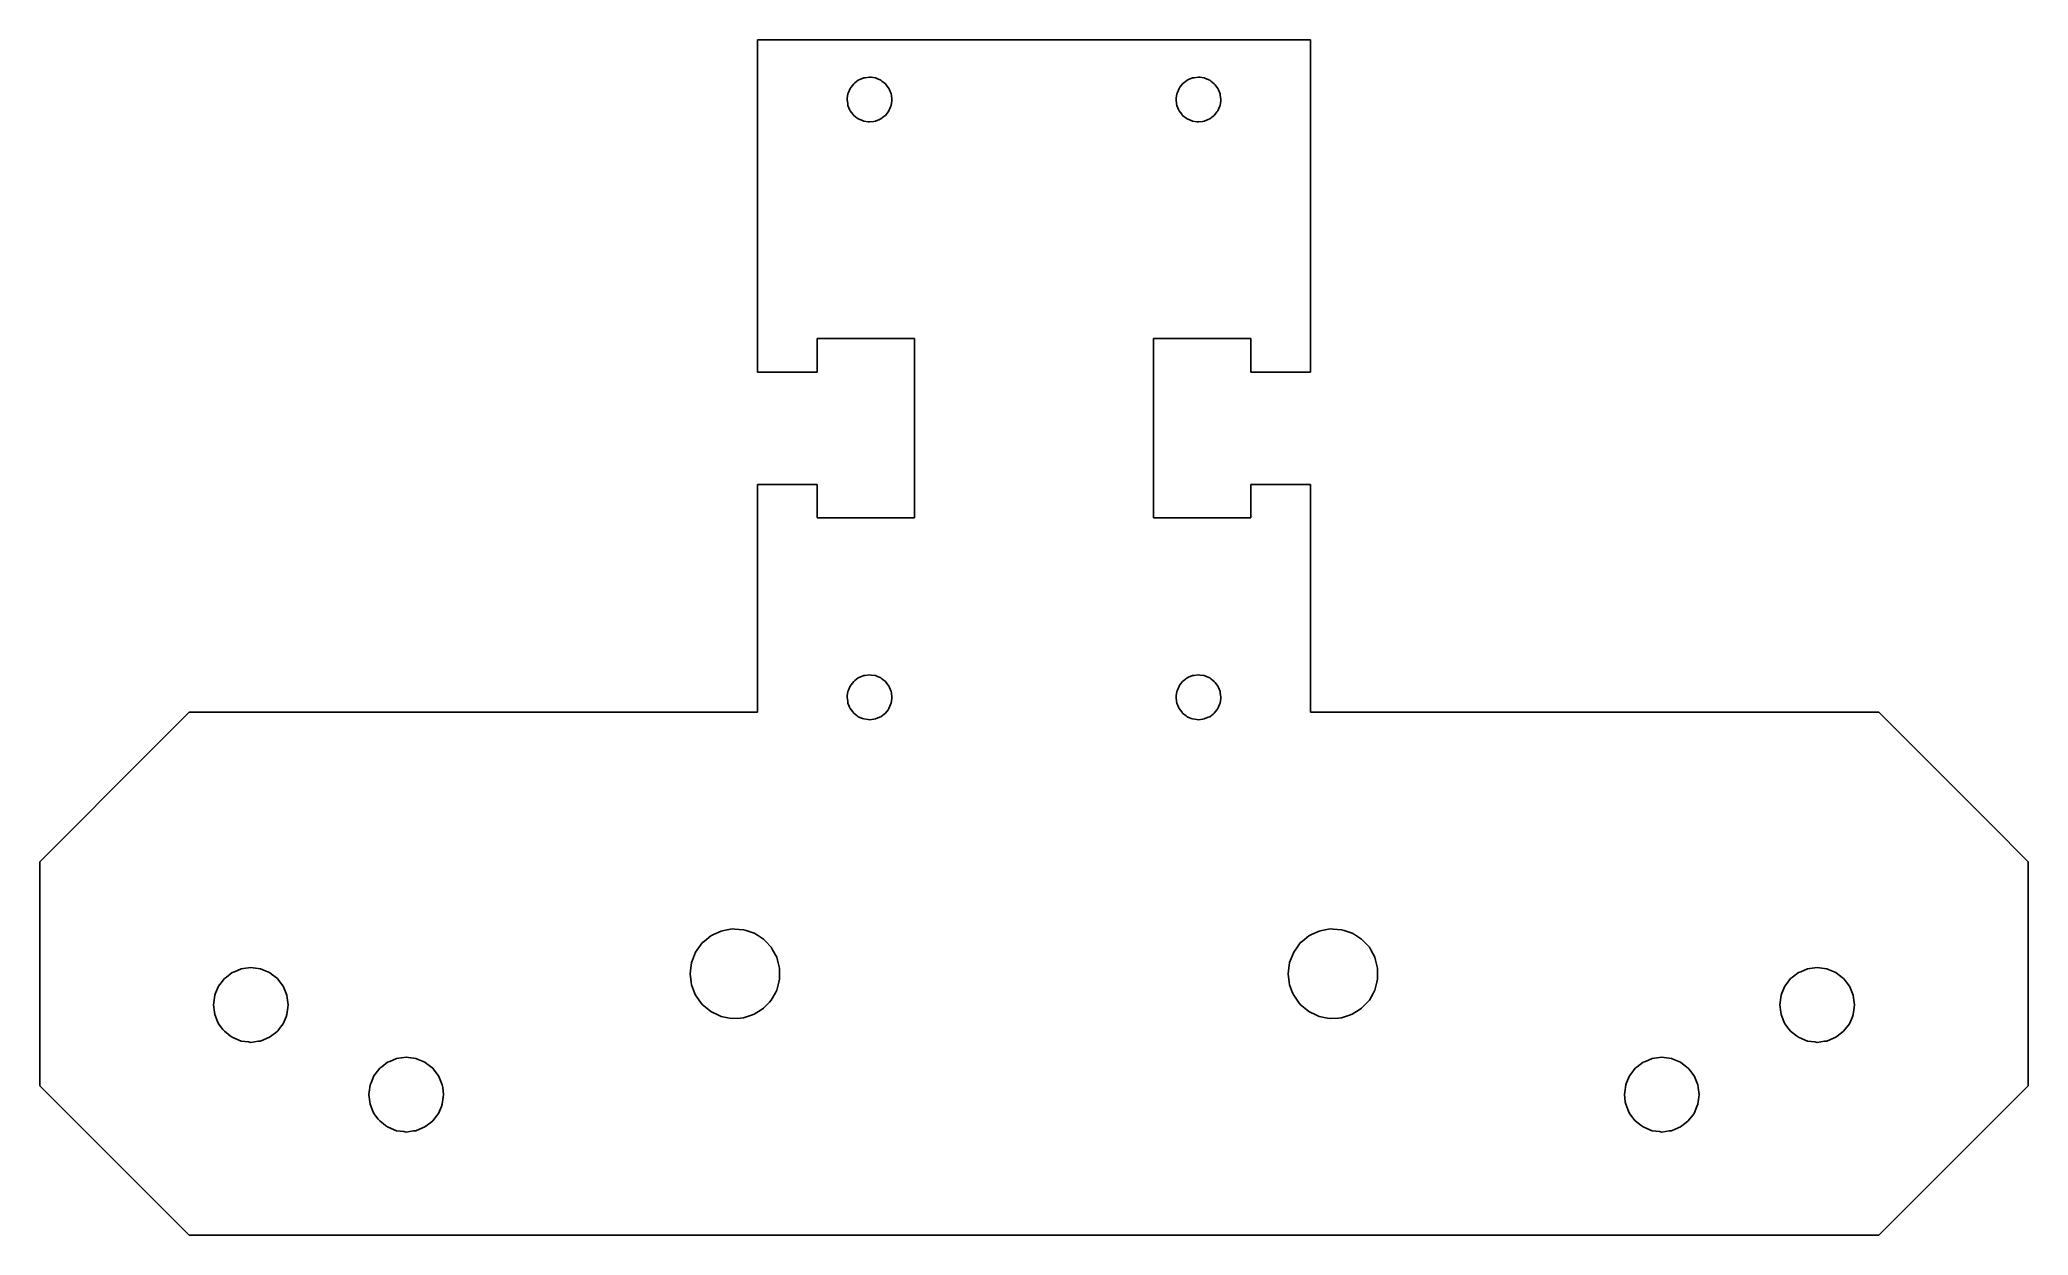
# Model space of a CAD drawing. Header units: metres. Extents: x -61 to 72, y 49 to 129.
import ezdxf

# ---------------------------------------------------------------- set-up
doc = ezdxf.new("R2010")
doc.units = ezdxf.units.M

msp = doc.modelspace()

# ---------------------------------------------------------------- linework, layer by layer
for p, q in [((-10.25, 128.95), (-13.25, 128.95)), ((-13.25, 128.95), (-13.25, 119.2)), ((11.5, 128.95), (-10.25, 128.95)), ((20.75, 128.95), (11.5, 128.95)), ((23.75, 128.95), (20.75, 128.95)), ((23.75, 119.2), (23.75, 128.95)), ((-6.41, 126.29), (-6.14, 126.4)), ((-6.14, 126.4), (-6.04, 126.41)), ((-6.04, 126.41), (-5.75, 126.45)), ((-5.75, 126.45), (-5.65, 126.44)), ((-5.65, 126.44), (-5.36, 126.4)), ((-5.36, 126.4), (-5.27, 126.36)), ((-5.27, 126.36), (-5, 126.25)), ((15.86, 126.4), (15.59, 126.29)), ((15.96, 126.41), (15.86, 126.4)), ((15.86, 126.4), (15.86, 126.4)), ((16.25, 126.45), (15.96, 126.41)), ((16.35, 126.44), (16.25, 126.45)), ((16.64, 126.4), (16.35, 126.44)), ((16.73, 126.36), (16.64, 126.4)), ((17, 126.25), (16.73, 126.36)), ((-7.25, 124.95), (-7.24, 125.05)), ((-7.24, 125.05), (-7.2, 125.34)), ((-7.2, 125.34), (-7.16, 125.43)), ((-7.16, 125.43), (-7.05, 125.7)), ((-7.05, 125.7), (-6.99, 125.78)), ((-6.99, 125.78), (-6.81, 126.01)), ((-6.81, 126.01), (-6.73, 126.07)), ((-6.73, 126.07), (-6.5, 126.25)), ((-6.5, 126.25), (-6.41, 126.29)), ((-5, 126.25), (-4.92, 126.19)), ((-4.92, 126.19), (-4.69, 126.01)), ((-4.69, 126.01), (-4.63, 125.94)), ((-4.63, 125.94), (-4.45, 125.7)), ((-4.45, 125.7), (-4.41, 125.61)), ((-4.41, 125.61), (-4.3, 125.34)), ((-4.3, 125.34), (-4.29, 125.24)), ((-4.29, 125.24), (-4.25, 124.95)), ((14.76, 125.05), (14.75, 124.95)), ((14.8, 125.34), (14.76, 125.05)), ((14.84, 125.43), (14.8, 125.34)), ((14.95, 125.7), (14.84, 125.43)), ((15.01, 125.78), (14.95, 125.7)), ((15.19, 126.01), (15.01, 125.78)), ((15.27, 126.07), (15.19, 126.01)), ((15.5, 126.25), (15.27, 126.07)), ((15.59, 126.29), (15.5, 126.25)), ((17.08, 126.19), (17, 126.25)), ((17.31, 126.01), (17.08, 126.19)), ((17.37, 125.94), (17.31, 126.01)), ((17.55, 125.7), (17.37, 125.94)), ((17.59, 125.61), (17.55, 125.7)), ((17.7, 125.34), (17.59, 125.61)), ((17.71, 125.24), (17.7, 125.34)), ((17.75, 124.95), (17.71, 125.24)), ((-7.21, 124.66), (-7.25, 124.95)), ((-7.2, 124.56), (-7.21, 124.66)), ((-7.09, 124.29), (-7.2, 124.56)), ((-7.05, 124.2), (-7.09, 124.29)), ((-6.87, 123.97), (-7.05, 124.2)), ((-6.81, 123.89), (-6.87, 123.97)), ((-6.58, 123.71), (-6.81, 123.89)), ((-6.5, 123.65), (-6.58, 123.71)), ((-4.77, 123.83), (-5, 123.65)), ((-4.69, 123.89), (-4.77, 123.83)), ((-4.51, 124.12), (-4.69, 123.89)), ((-4.45, 124.2), (-4.51, 124.12)), ((-4.51, 124.12), (-4.51, 124.12)), ((-4.34, 124.47), (-4.45, 124.2)), ((-4.3, 124.56), (-4.34, 124.47)), ((-4.26, 124.86), (-4.3, 124.56)), ((-4.25, 124.95), (-4.26, 124.86)), ((14.75, 124.95), (14.79, 124.66)), ((14.79, 124.66), (14.8, 124.56)), ((14.8, 124.56), (14.91, 124.29)), ((14.91, 124.29), (14.95, 124.2)), ((14.95, 124.2), (15.13, 123.97)), ((15.13, 123.97), (15.19, 123.89)), ((15.19, 123.89), (15.42, 123.71)), ((15.42, 123.71), (15.5, 123.65)), ((17, 123.65), (17.23, 123.83)), ((17.23, 123.83), (17.31, 123.89)), ((17.31, 123.89), (17.49, 124.12)), ((17.49, 124.12), (17.55, 124.2)), ((17.55, 124.2), (17.66, 124.47)), ((17.66, 124.47), (17.7, 124.56)), ((17.7, 124.56), (17.74, 124.86)), ((17.74, 124.86), (17.75, 124.95)), ((-6.23, 123.54), (-6.5, 123.65)), ((-6.14, 123.5), (-6.23, 123.54)), ((-5.85, 123.46), (-6.14, 123.5)), ((-5.75, 123.45), (-5.85, 123.46)), ((-5.46, 123.49), (-5.75, 123.45)), ((-5.36, 123.5), (-5.46, 123.49)), ((-5.09, 123.62), (-5.36, 123.5)), ((-5, 123.65), (-5.09, 123.62)), ((15.5, 123.65), (15.77, 123.54)), ((15.77, 123.54), (15.86, 123.5)), ((15.86, 123.5), (16.15, 123.46)), ((16.15, 123.46), (16.25, 123.45)), ((16.25, 123.45), (16.54, 123.49)), ((16.54, 123.49), (16.64, 123.5)), ((16.64, 123.5), (16.91, 123.62)), ((16.91, 123.62), (17, 123.65)), ((-13.25, 119.2), (-13.25, 106.7)), ((23.75, 106.7), (23.75, 119.2)), ((-9.25, 106.7), (-9.25, 108.95)), ((-9.25, 108.95), (-7.62, 108.95)), ((-7.62, 108.95), (-2.75, 108.95)), ((-2.75, 108.95), (-2.75, 105.95)), ((13.25, 99.95), (13.25, 108.95)), ((13.25, 108.95), (14.88, 108.95)), ((14.88, 108.95), (19.75, 108.95)), ((19.75, 108.95), (19.75, 106.7)), ((-13.25, 106.7), (-11.75, 106.7)), ((-11.75, 106.7), (-9.25, 106.7)), ((19.75, 106.7), (21.25, 106.7)), ((21.25, 106.7), (23.75, 106.7)), ((-2.75, 105.95), (-2.75, 96.95)), ((13.25, 96.95), (13.25, 99.95)), ((-10.75, 99.2), (-13.25, 99.2)), ((-13.25, 99.2), (-13.25, 91.08)), ((-9.25, 99.2), (-10.75, 99.2)), ((-9.25, 96.95), (-9.25, 99.2)), ((22.25, 99.2), (19.75, 99.2)), ((19.75, 99.2), (19.75, 96.95)), ((23.75, 99.2), (22.25, 99.2)), ((23.75, 91.08), (23.75, 99.2)), ((-4.38, 96.95), (-9.25, 96.95)), ((-2.75, 96.95), (-4.38, 96.95)), ((-4.38, 96.95), (-4.38, 96.95)), ((18.12, 96.95), (13.25, 96.95)), ((19.75, 96.95), (18.12, 96.95)), ((-13.25, 91.08), (-13.25, 83.95)), ((23.75, 83.95), (23.75, 91.08)), ((-6.04, 86.41), (-5.75, 86.45)), ((-5.75, 86.45), (-5.65, 86.44)), ((16.25, 86.45), (15.96, 86.41)), ((16.35, 86.44), (16.25, 86.45)), ((-7.24, 85.05), (-7.2, 85.34)), ((-7.2, 85.34), (-7.16, 85.43)), ((-7.16, 85.43), (-7.05, 85.7)), ((-7.05, 85.7), (-6.99, 85.78)), ((-6.99, 85.78), (-6.81, 86.01)), ((-6.81, 86.01), (-6.73, 86.07)), ((-6.73, 86.07), (-6.5, 86.25)), ((-6.5, 86.25), (-6.41, 86.29)), ((-6.41, 86.29), (-6.14, 86.4)), ((-6.14, 86.4), (-6.04, 86.41)), ((-5.65, 86.44), (-5.36, 86.4)), ((-5.36, 86.4), (-5.27, 86.36)), ((-5.27, 86.36), (-5, 86.25)), ((-5, 86.25), (-4.92, 86.19)), ((-4.92, 86.19), (-4.69, 86.01)), ((-4.69, 86.01), (-4.63, 85.94)), ((-4.63, 85.94), (-4.45, 85.7)), ((-4.45, 85.7), (-4.41, 85.61)), ((-4.41, 85.61), (-4.3, 85.34)), ((-4.3, 85.34), (-4.29, 85.24)), ((-4.29, 85.24), (-4.25, 84.95)), ((14.8, 85.34), (14.76, 85.05)), ((14.84, 85.43), (14.8, 85.34)), ((14.95, 85.7), (14.84, 85.43)), ((15.01, 85.78), (14.95, 85.7)), ((15.19, 86.01), (15.01, 85.78)), ((15.27, 86.07), (15.19, 86.01)), ((15.5, 86.25), (15.27, 86.07)), ((15.59, 86.29), (15.5, 86.25)), ((15.86, 86.4), (15.59, 86.29)), ((15.96, 86.41), (15.86, 86.4)), ((15.86, 86.4), (15.86, 86.4)), ((16.64, 86.4), (16.35, 86.44)), ((16.73, 86.36), (16.64, 86.4)), ((17, 86.25), (16.73, 86.36)), ((17.08, 86.19), (17, 86.25)), ((17.31, 86.01), (17.08, 86.19)), ((17.37, 85.94), (17.31, 86.01)), ((17.55, 85.7), (17.37, 85.94)), ((17.59, 85.61), (17.55, 85.7)), ((17.7, 85.34), (17.59, 85.61)), ((17.71, 85.24), (17.7, 85.34)), ((17.75, 84.95), (17.71, 85.24)), ((-51.25, 83.95), (-53.75, 81.45)), ((-41.75, 83.95), (-51.25, 83.95)), ((-13.25, 83.95), (-41.75, 83.95)), ((-7.25, 84.95), (-7.24, 85.05)), ((-7.21, 84.66), (-7.25, 84.95)), ((-7.2, 84.56), (-7.21, 84.66)), ((-7.09, 84.29), (-7.2, 84.56)), ((-7.05, 84.2), (-7.09, 84.29)), ((-6.87, 83.97), (-7.05, 84.2)), ((-6.81, 83.89), (-6.87, 83.97)), ((-6.58, 83.71), (-6.81, 83.89)), ((-4.77, 83.83), (-5, 83.65)), ((-4.69, 83.89), (-4.77, 83.83)), ((-4.51, 84.12), (-4.69, 83.89)), ((-4.45, 84.2), (-4.51, 84.12)), ((-4.51, 84.12), (-4.51, 84.12)), ((-4.34, 84.47), (-4.45, 84.2)), ((-4.3, 84.56), (-4.34, 84.47)), ((-4.26, 84.86), (-4.3, 84.56)), ((-4.25, 84.95), (-4.26, 84.86)), ((14.76, 85.05), (14.75, 84.95)), ((14.75, 84.95), (14.79, 84.66)), ((14.79, 84.66), (14.8, 84.56)), ((14.8, 84.56), (14.91, 84.29)), ((14.91, 84.29), (14.95, 84.2)), ((14.95, 84.2), (15.13, 83.97)), ((15.13, 83.97), (15.19, 83.89)), ((15.19, 83.89), (15.42, 83.71)), ((17, 83.65), (17.23, 83.83)), ((17.23, 83.83), (17.31, 83.89)), ((17.31, 83.89), (17.49, 84.12)), ((17.49, 84.12), (17.55, 84.2)), ((17.55, 84.2), (17.66, 84.47)), ((17.66, 84.47), (17.7, 84.56)), ((17.7, 84.56), (17.74, 84.86)), ((17.74, 84.86), (17.75, 84.95)), ((33.25, 83.95), (23.75, 83.95)), ((61.75, 83.95), (33.25, 83.95)), ((69.25, 76.45), (61.75, 83.95)), ((-6.5, 83.65), (-6.58, 83.71)), ((-6.23, 83.54), (-6.5, 83.65)), ((-6.14, 83.5), (-6.23, 83.54)), ((-5.85, 83.46), (-6.14, 83.5)), ((-5.75, 83.45), (-5.85, 83.46)), ((-5.46, 83.49), (-5.75, 83.45)), ((-5.36, 83.5), (-5.46, 83.49)), ((-5.09, 83.62), (-5.36, 83.5)), ((-5, 83.65), (-5.09, 83.62)), ((15.42, 83.71), (15.5, 83.65)), ((15.5, 83.65), (15.77, 83.54)), ((15.77, 83.54), (15.86, 83.5)), ((15.86, 83.5), (16.15, 83.46)), ((16.15, 83.46), (16.25, 83.45)), ((16.25, 83.45), (16.54, 83.49)), ((16.54, 83.49), (16.64, 83.5)), ((16.64, 83.5), (16.91, 83.62)), ((16.91, 83.62), (17, 83.65)), ((-53.75, 81.45), (-61.25, 73.95)), ((71.75, 73.95), (69.25, 76.45)), ((-61.25, 73.95), (-61.25, 62.7)), ((71.75, 70.2), (71.75, 73.95)), ((-15.68, 69.31), (-16.19, 69.07)), ((-15.49, 69.34), (-15.68, 69.31)), ((-14.94, 69.45), (-15.49, 69.34)), ((-14.75, 69.43), (-14.94, 69.45)), ((-14.19, 69.4), (-14.75, 69.43)), ((-14.01, 69.34), (-14.19, 69.4)), ((-13.47, 69.17), (-14.01, 69.34)), ((-13.31, 69.07), (-13.47, 69.17)), ((24.32, 69.31), (23.81, 69.07)), ((24.51, 69.34), (24.32, 69.31)), ((25.06, 69.45), (24.51, 69.34)), ((25.25, 69.43), (25.06, 69.45)), ((25.81, 69.4), (25.25, 69.43)), ((25.99, 69.34), (25.81, 69.4)), ((26.53, 69.17), (25.99, 69.34)), ((26.69, 69.07), (26.53, 69.17)), ((71.75, 58.95), (71.75, 70.2)), ((-17.38, 67.9), (-17.59, 67.37)), ((-17.27, 68.05), (-17.38, 67.9)), ((-16.94, 68.51), (-17.27, 68.05)), ((-16.79, 68.63), (-16.94, 68.51)), ((-16.36, 68.99), (-16.79, 68.63)), ((-16.19, 69.07), (-16.36, 68.99)), ((-12.84, 68.76), (-13.31, 69.07)), ((-12.71, 68.63), (-12.84, 68.76)), ((-12.32, 68.22), (-12.71, 68.63)), ((-12.23, 68.05), (-12.32, 68.22)), ((-11.96, 67.56), (-12.23, 68.05)), ((22.62, 67.9), (22.41, 67.37)), ((22.73, 68.05), (22.62, 67.9)), ((23.06, 68.51), (22.73, 68.05)), ((23.21, 68.63), (23.06, 68.51)), ((23.64, 68.99), (23.21, 68.63)), ((23.81, 69.07), (23.64, 68.99)), ((27.16, 68.76), (26.69, 69.07)), ((27.29, 68.63), (27.16, 68.76)), ((27.68, 68.22), (27.29, 68.63)), ((27.77, 68.05), (27.68, 68.22)), ((28.04, 67.56), (27.77, 68.05)), ((-48.77, 66.23), (-48.38, 66.53)), ((-48.38, 66.53), (-48.23, 66.59)), ((-48.23, 66.59), (-47.78, 66.78)), ((-47.78, 66.78), (-47.62, 66.8)), ((-47.62, 66.8), (-47.13, 66.86)), ((-47.13, 66.86), (-46.97, 66.84)), ((-46.97, 66.84), (-46.49, 66.78)), ((-46.49, 66.78), (-46.33, 66.72)), ((-46.33, 66.72), (-45.88, 66.53)), ((-45.88, 66.53), (-45.75, 66.43)), ((-17.73, 66.64), (-17.75, 66.45)), ((-17.66, 67.2), (-17.73, 66.64)), ((-17.59, 67.37), (-17.66, 67.2)), ((-11.91, 67.37), (-11.96, 67.56)), ((-11.77, 66.83), (-11.91, 67.37)), ((-11.77, 66.64), (-11.77, 66.83)), ((-11.77, 66.08), (-11.77, 66.64)), ((22.27, 66.64), (22.25, 66.45)), ((22.34, 67.2), (22.27, 66.64)), ((22.41, 67.37), (22.34, 67.2)), ((28.09, 67.37), (28.04, 67.56)), ((28.23, 66.83), (28.09, 67.37)), ((28.23, 66.64), (28.23, 66.83)), ((28.23, 66.08), (28.23, 66.64)), ((55.99, 66.23), (56.38, 66.53)), ((56.38, 66.53), (56.53, 66.59)), ((56.53, 66.59), (56.99, 66.78)), ((56.99, 66.78), (57.15, 66.8)), ((57.15, 66.8), (57.63, 66.86)), ((57.63, 66.86), (57.79, 66.84)), ((57.79, 66.84), (58.28, 66.78)), ((58.28, 66.78), (58.43, 66.72)), ((58.43, 66.72), (58.88, 66.53)), ((58.88, 66.53), (59.01, 66.43)), ((-49.49, 65.16), (-49.3, 65.61)), ((-49.3, 65.61), (-49.2, 65.74)), ((-49.2, 65.74), (-48.9, 66.13)), ((-48.9, 66.13), (-48.77, 66.23)), ((-45.75, 66.43), (-45.36, 66.13)), ((-45.36, 66.13), (-45.27, 66)), ((-45.27, 66), (-44.97, 65.61)), ((-44.97, 65.61), (-44.91, 65.46)), ((-44.91, 65.46), (-44.72, 65.01)), ((-17.75, 66.45), (-17.68, 65.89)), ((-17.68, 65.89), (-17.66, 65.71)), ((-17.68, 65.89), (-17.68, 65.89)), ((-17.66, 65.71), (-17.45, 65.18)), ((-17.45, 65.18), (-17.38, 65.01)), ((-12.32, 64.69), (-12.05, 65.18)), ((-12.05, 65.18), (-11.96, 65.35)), ((-11.96, 65.35), (-11.82, 65.89)), ((-11.82, 65.89), (-11.77, 66.08)), ((22.25, 66.45), (22.32, 65.89)), ((22.32, 65.89), (22.34, 65.71)), ((22.32, 65.89), (22.32, 65.89)), ((22.34, 65.71), (22.55, 65.18)), ((22.55, 65.18), (22.62, 65.01)), ((27.68, 64.69), (27.95, 65.18)), ((27.95, 65.18), (28.04, 65.35)), ((28.04, 65.35), (28.18, 65.89)), ((28.18, 65.89), (28.23, 66.08)), ((55.28, 65.16), (55.47, 65.61)), ((55.47, 65.61), (55.57, 65.74)), ((55.57, 65.74), (55.86, 66.13)), ((55.86, 66.13), (55.99, 66.23)), ((59.01, 66.43), (59.4, 66.13)), ((59.4, 66.13), (59.5, 66)), ((59.5, 66), (59.8, 65.61)), ((59.8, 65.61), (59.86, 65.46)), ((59.86, 65.46), (60.05, 65.01)), ((-49.63, 64.36), (-49.61, 64.53)), ((-49.57, 63.88), (-49.63, 64.36)), ((-49.61, 64.53), (-49.55, 65.01)), ((-49.55, 63.72), (-49.57, 63.88)), ((-49.55, 65.01), (-49.49, 65.16)), ((-44.72, 65.01), (-44.7, 64.85)), ((-44.65, 64.2), (-44.72, 63.72)), ((-44.7, 64.85), (-44.63, 64.36)), ((-44.63, 64.36), (-44.65, 64.2)), ((-44.65, 64.2), (-44.65, 64.2)), ((-17.38, 65.01), (-17.05, 64.55)), ((-17.05, 64.55), (-16.94, 64.4)), ((-16.94, 64.4), (-16.5, 64.04)), ((-16.5, 64.04), (-16.36, 63.92)), ((-16.36, 63.92), (-15.85, 63.68)), ((-13.47, 63.74), (-13, 64.04)), ((-13, 64.04), (-12.84, 64.14)), ((-12.84, 64.14), (-12.45, 64.55)), ((-12.45, 64.55), (-12.32, 64.69)), ((22.62, 65.01), (22.95, 64.55)), ((22.95, 64.55), (23.06, 64.4)), ((23.06, 64.4), (23.5, 64.04)), ((23.5, 64.04), (23.64, 63.92)), ((23.64, 63.92), (24.15, 63.68)), ((26.53, 63.74), (27, 64.04)), ((27, 64.04), (27.16, 64.14)), ((27.16, 64.14), (27.55, 64.55)), ((27.55, 64.55), (27.68, 64.69)), ((55.13, 64.36), (55.15, 64.53)), ((55.2, 63.88), (55.13, 64.36)), ((55.15, 64.53), (55.22, 65.01)), ((55.22, 63.72), (55.2, 63.88)), ((55.22, 65.01), (55.28, 65.16)), ((60.05, 65.01), (60.07, 64.85)), ((60.11, 64.2), (60.05, 63.72)), ((60.07, 64.85), (60.13, 64.36)), ((60.13, 64.36), (60.11, 64.2)), ((60.11, 64.2), (60.11, 64.2)), ((-61.25, 62.7), (-61.25, 58.95)), ((-49.36, 63.26), (-49.55, 63.72)), ((-49.3, 63.11), (-49.36, 63.26)), ((-49, 62.73), (-49.3, 63.11)), ((-48.9, 62.6), (-49, 62.73)), ((-48.51, 62.3), (-48.9, 62.6)), ((-45.36, 62.6), (-45.49, 62.5)), ((-45.07, 62.98), (-45.36, 62.6)), ((-44.97, 63.11), (-45.07, 62.98)), ((-44.78, 63.57), (-44.97, 63.11)), ((-44.72, 63.72), (-44.78, 63.57)), ((-15.85, 63.68), (-15.68, 63.6)), ((-15.68, 63.6), (-15.12, 63.49)), ((-15.12, 63.49), (-14.94, 63.46)), ((-14.94, 63.46), (-14.38, 63.49)), ((-14.38, 63.49), (-14.19, 63.51)), ((-14.19, 63.51), (-13.65, 63.68)), ((-13.65, 63.68), (-13.47, 63.74)), ((24.15, 63.68), (24.32, 63.6)), ((24.32, 63.6), (24.88, 63.49)), ((24.88, 63.49), (25.06, 63.46)), ((25.06, 63.46), (25.62, 63.49)), ((25.62, 63.49), (25.81, 63.51)), ((25.81, 63.51), (26.35, 63.68)), ((26.35, 63.68), (26.53, 63.74)), ((55.41, 63.26), (55.22, 63.72)), ((55.47, 63.11), (55.41, 63.26)), ((55.77, 62.73), (55.47, 63.11)), ((55.86, 62.6), (55.77, 62.73)), ((56.25, 62.3), (55.86, 62.6)), ((59.4, 62.6), (59.27, 62.5)), ((59.7, 62.98), (59.4, 62.6)), ((59.8, 63.11), (59.7, 62.98)), ((59.99, 63.57), (59.8, 63.11)), ((60.05, 63.72), (59.99, 63.57)), ((-48.38, 62.2), (-48.51, 62.3)), ((-47.93, 62.01), (-48.38, 62.2)), ((-47.78, 61.95), (-47.93, 62.01)), ((-47.29, 61.89), (-47.78, 61.95)), ((-47.13, 61.86), (-47.29, 61.89)), ((-46.65, 61.93), (-47.13, 61.86)), ((-46.49, 61.95), (-46.65, 61.93)), ((-46.03, 62.14), (-46.49, 61.95)), ((-45.88, 62.2), (-46.03, 62.14)), ((-45.49, 62.5), (-45.88, 62.2)), ((56.38, 62.2), (56.25, 62.3)), ((56.83, 62.01), (56.38, 62.2)), ((56.99, 61.95), (56.83, 62.01)), ((57.47, 61.89), (56.99, 61.95)), ((57.63, 61.86), (57.47, 61.89)), ((58.12, 61.93), (57.63, 61.86)), ((58.28, 61.95), (58.12, 61.93)), ((58.73, 62.14), (58.28, 61.95)), ((58.88, 62.2), (58.73, 62.14)), ((59.27, 62.5), (58.88, 62.2)), ((-38.51, 60.13), (-38.81, 59.74)), ((-38.38, 60.23), (-38.51, 60.13)), ((-37.99, 60.53), (-38.38, 60.23)), ((-37.84, 60.59), (-37.99, 60.53)), ((-37.39, 60.78), (-37.84, 60.59)), ((-37.23, 60.8), (-37.39, 60.78)), ((-36.74, 60.86), (-37.23, 60.8)), ((-36.58, 60.84), (-36.74, 60.86)), ((-36.09, 60.78), (-36.58, 60.84)), ((-35.94, 60.72), (-36.09, 60.78)), ((-35.49, 60.53), (-35.94, 60.72)), ((-35.36, 60.43), (-35.49, 60.53)), ((-34.97, 60.13), (-35.36, 60.43)), ((-34.87, 60), (-34.97, 60.13)), ((-34.58, 59.61), (-34.87, 60)), ((45.47, 60.13), (45.17, 59.74)), ((45.6, 60.23), (45.47, 60.13)), ((45.99, 60.53), (45.6, 60.23)), ((46.14, 60.59), (45.99, 60.53)), ((46.59, 60.78), (46.14, 60.59)), ((46.76, 60.8), (46.59, 60.78)), ((47.24, 60.86), (46.76, 60.8)), ((47.4, 60.84), (47.24, 60.86)), ((47.89, 60.78), (47.4, 60.84)), ((48.04, 60.72), (47.89, 60.78)), ((48.49, 60.53), (48.04, 60.72)), ((48.62, 60.43), (48.49, 60.53)), ((49.01, 60.13), (48.62, 60.43)), ((49.11, 60), (49.01, 60.13)), ((49.41, 59.61), (49.11, 60)), ((-61.25, 58.95), (-58.75, 56.45)), ((-39.22, 58.53), (-39.24, 58.36)), ((-39.16, 59.01), (-39.22, 58.53)), ((-39.09, 59.16), (-39.16, 59.01)), ((-39.16, 59.01), (-39.16, 59.01)), ((-38.91, 59.61), (-39.09, 59.16)), ((-38.81, 59.74), (-38.91, 59.61)), ((-34.51, 59.46), (-34.58, 59.61)), ((-34.33, 59.01), (-34.51, 59.46)), ((-34.3, 58.85), (-34.33, 59.01)), ((-34.24, 58.36), (-34.3, 58.85)), ((44.76, 58.53), (44.74, 58.36)), ((44.83, 59.01), (44.76, 58.53)), ((44.89, 59.16), (44.83, 59.01)), ((45.08, 59.61), (44.89, 59.16)), ((45.17, 59.74), (45.08, 59.61)), ((49.47, 59.46), (49.41, 59.61)), ((49.66, 59.01), (49.47, 59.46)), ((49.68, 58.85), (49.66, 59.01)), ((49.74, 58.36), (49.68, 58.85)), ((64.25, 51.45), (71.75, 58.95)), ((-39.24, 58.36), (-39.18, 57.88)), ((-39.18, 57.88), (-39.16, 57.72)), ((-39.16, 57.72), (-38.97, 57.26)), ((-38.97, 57.26), (-38.91, 57.11)), ((-34.58, 57.11), (-34.39, 57.57)), ((-34.39, 57.57), (-34.33, 57.72)), ((-34.33, 57.72), (-34.26, 58.2)), ((-34.26, 58.2), (-34.24, 58.36)), ((44.74, 58.36), (44.8, 57.88)), ((44.8, 57.88), (44.83, 57.72)), ((44.83, 57.72), (45.01, 57.26)), ((45.01, 57.26), (45.08, 57.11)), ((49.41, 57.11), (49.59, 57.57)), ((49.59, 57.57), (49.66, 57.72)), ((49.66, 57.72), (49.72, 58.2)), ((49.72, 58.2), (49.74, 58.36)), ((-58.75, 56.45), (-51.25, 48.95)), ((-38.91, 57.11), (-38.61, 56.73)), ((-38.61, 56.73), (-38.51, 56.6)), ((-38.51, 56.6), (-38.12, 56.3)), ((-38.12, 56.3), (-37.99, 56.2)), ((-37.99, 56.2), (-37.54, 56.01)), ((-37.54, 56.01), (-37.39, 55.95)), ((-37.39, 55.95), (-36.9, 55.89)), ((-36.9, 55.89), (-36.74, 55.86)), ((-36.74, 55.86), (-36.26, 55.93)), ((-36.26, 55.93), (-36.09, 55.95)), ((-36.09, 55.95), (-35.64, 56.14)), ((-35.64, 56.14), (-35.49, 56.2)), ((-35.49, 56.2), (-35.1, 56.5)), ((-35.1, 56.5), (-34.97, 56.6)), ((-34.97, 56.6), (-34.67, 56.98)), ((-34.67, 56.98), (-34.58, 57.11)), ((45.08, 57.11), (45.37, 56.73)), ((45.37, 56.73), (45.47, 56.6)), ((45.47, 56.6), (45.86, 56.3)), ((45.86, 56.3), (45.99, 56.2)), ((45.99, 56.2), (46.44, 56.01)), ((46.44, 56.01), (46.59, 55.95)), ((46.59, 55.95), (47.08, 55.89)), ((47.08, 55.89), (47.24, 55.86)), ((47.24, 55.86), (47.73, 55.93)), ((47.73, 55.93), (47.89, 55.95)), ((47.89, 55.95), (48.34, 56.14)), ((48.34, 56.14), (48.49, 56.2)), ((48.49, 56.2), (48.88, 56.5)), ((48.88, 56.5), (49.01, 56.6)), ((49.01, 56.6), (49.31, 56.98)), ((49.31, 56.98), (49.41, 57.11)), ((49.41, 57.11), (49.41, 57.11)), ((61.75, 48.95), (64.25, 51.45)), ((-51.25, 48.95), (-19.75, 48.95)), ((-19.75, 48.95), (8.5, 48.95)), ((8.5, 48.95), (30.25, 48.95)), ((30.25, 48.95), (61.75, 48.95))]:
    msp.add_line(p, q)

doc.saveas('drawing.dxf')
